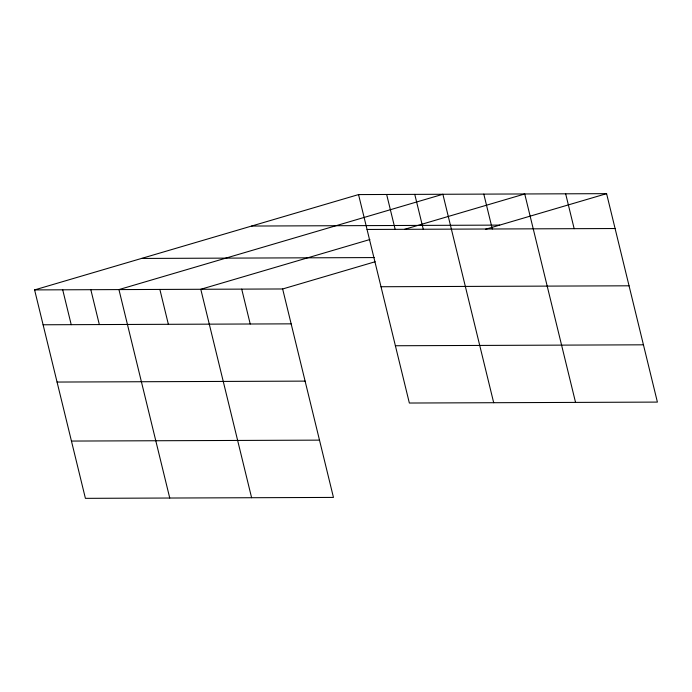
<?xml version="1.0" encoding="UTF-8"?>
<svg xmlns="http://www.w3.org/2000/svg" width="692" height="692" viewBox="0 0 692 692"><rect width="100%" height="100%" fill="white"/><g stroke="black" fill="none" stroke-linecap="round" stroke-linejoin="round"><path stroke-width="1.04" d="M34.6 289.905L282.647 288.971L333.457 497.418L85.41 498.344L34.6 289.905L358.543 194.582L606.59 193.656L657.4 402.095L409.353 403.029L358.543 194.582M369.9 239.518L200.792 289.282L251.603 497.721M404.578 229.32L524.735 193.959L575.545 402.407M282.647 288.971L375.159 261.749M485.412 229.312L606.59 193.656M251.637 226.042L499.685 225.108M367.045 229.459L615.084 228.524M141.497 258.445L374.467 257.571M381.007 286.739L629.054 285.805M43.103 324.773L291.142 323.847M395.392 345.749L643.439 344.815M57.064 382.053L305.111 381.119M71.449 441.063L319.496 440.138M565.658 193.812L574.161 228.68M483.803 194.115L492.306 228.991M493.69 402.709L442.88 194.27L118.938 289.585L169.748 498.032M414.767 194.374L423.27 229.251M386.655 194.478L395.158 229.355M241.716 289.126L250.219 323.994M159.861 289.429L168.364 324.306M90.825 289.688L99.328 324.565M62.712 289.801L71.215 324.669"/></g></svg>
